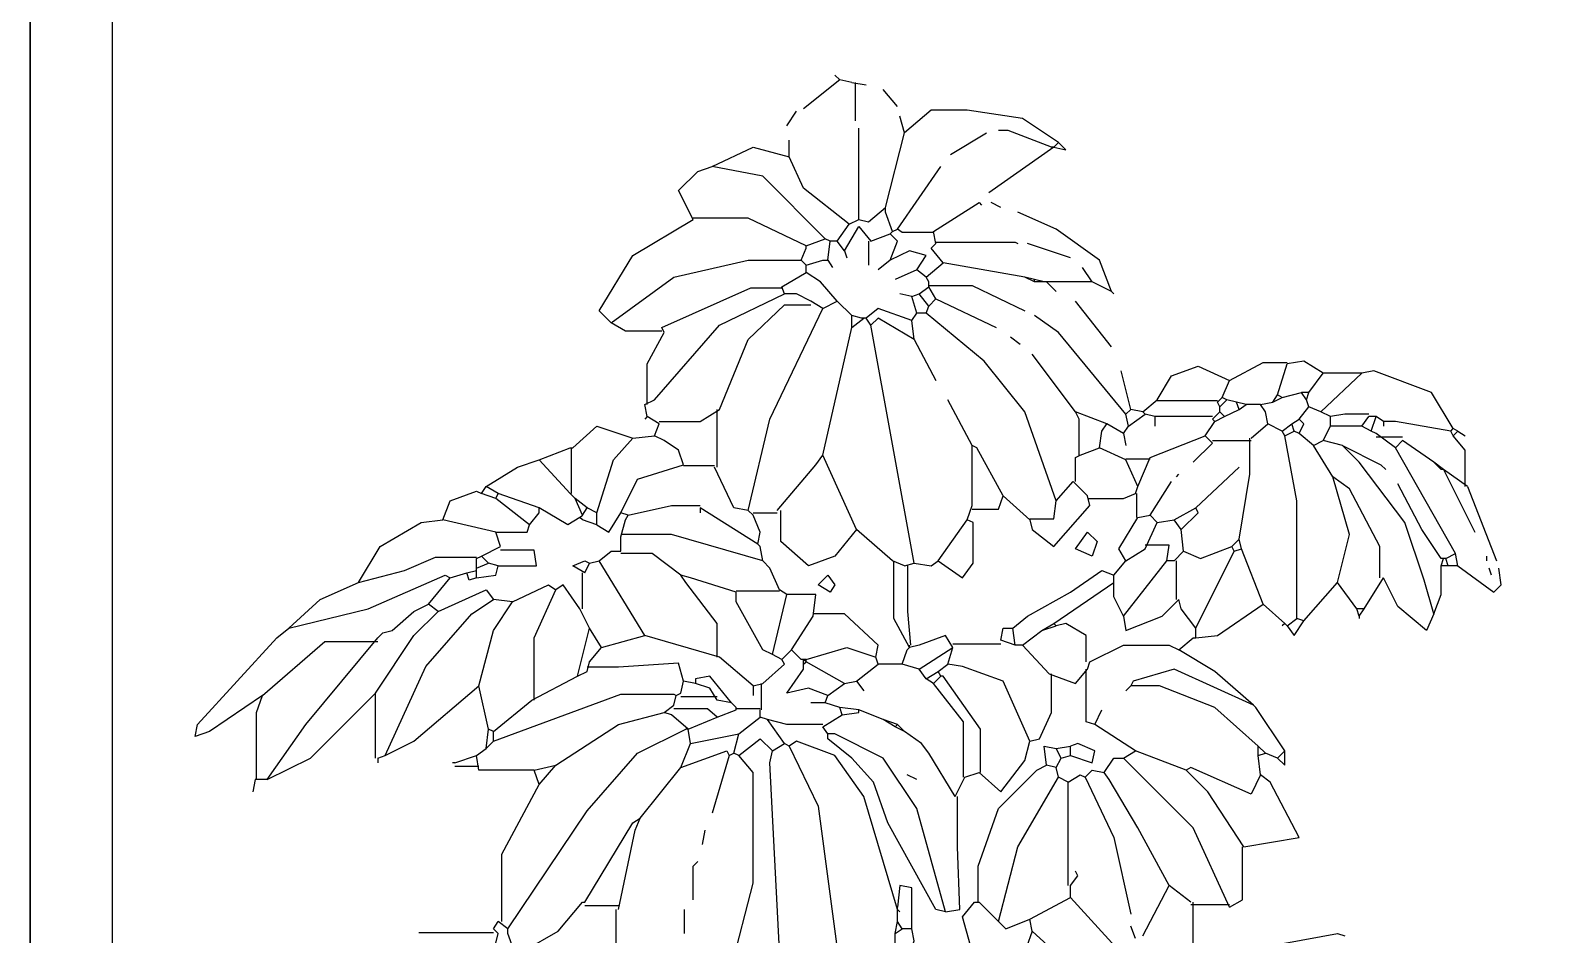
# Model space of a CAD drawing. Header units: millimetres. Extents: x 1217 to 2428, y 234 to 644.
# Drawn here: x 2135.259 to 2136.182, y 377.899 to 378.451 of the extents above; entities that cross this region are included whole.
import ezdxf

# ---------------------------------------------------------------- set-up
doc = ezdxf.new("R2010")
doc.units = ezdxf.units.MM
doc.layers.add('0.1', color=251, linetype='Continuous')

msp = doc.modelspace()

# ---------------------------------------------------------------- linework, layer by layer
at = {"layer": '0.1', "ltscale": 3}
msp.add_line((2135.25915, 382.37099, 0), (2135.25915, 377.47099, 0), dxfattribs=at)
at = {"layer": '0.1', "ltscale": 3, "elevation": 0}
for points in [[(2135.25915, 377.37099), (2135.25915, 384.82099)], [(2135.30915, 379.55099), (2135.30915, 377.42099), (2136.70896, 377.42099), (2136.70896, 379.55099)]]:
    msp.add_lwpolyline(points, dxfattribs=at)
at = {"layer": '0.1', "color": 3, "linetype": 'Continuous', "elevation": 0}
for points in [[(2135.7527, 378.42026), (2135.73071, 378.40266)], [(2135.7527, 378.42026), (2135.74977, 378.42319)], [(2135.76005, 378.41879), (2135.7527, 378.42026)], [(2135.76005, 378.41879), (2135.76884, 378.41733)], [(2135.76223, 378.41879), (2135.76223, 378.39532)], [(2135.7879, 378.40413), (2135.77911, 378.41439)], [(2135.72044, 378.39239), (2135.7263, 378.40119)], [(2135.79231, 378.38799), (2135.78938, 378.39826)], [(2135.88618, 378.38213), (2135.86419, 378.39679), (2135.83044, 378.40193), (2135.80845, 378.40193), (2135.79231, 378.38799)], [(2135.76444, 378.33519), (2135.76444, 378.39093)], [(2135.88177, 378.37919), (2135.85538, 378.38946), (2135.8495, 378.38946)], [(2135.67497, 378.36746), (2135.69991, 378.37919), (2135.72192, 378.37333)], [(2135.72192, 378.37333), (2135.72192, 378.38359)], [(2135.78057, 378.34253), (2135.79231, 378.38799)], [(2135.82016, 378.37479), (2135.84218, 378.38799)], [(2135.88325, 378.37919), (2135.84364, 378.35133)], [(2135.88325, 378.37919), (2135.88177, 378.37919)], [(2135.88325, 378.37919), (2135.89057, 378.37773), (2135.88618, 378.38213)], [(2135.88325, 378.37919), (2135.88618, 378.38213)], [(2135.75856, 378.33226), (2135.73071, 378.35426), (2135.72192, 378.37333)], [(2135.66325, 378.33519), (2135.65444, 378.35279), (2135.66618, 378.36452), (2135.67497, 378.36746)], [(2135.74391, 378.32346), (2135.70579, 378.36159), (2135.67497, 378.36746)], [(2135.7879, 378.32933), (2135.8143, 378.36746)], [(2135.76444, 378.33519), (2135.77032, 378.33373), (2135.78057, 378.34253)], [(2135.78497, 378.32786), (2135.78057, 378.33959), (2135.78057, 378.34253)], [(2135.80991, 378.32786), (2135.83778, 378.34546), (2135.83925, 378.34399)], [(2135.85098, 378.34253), (2135.84511, 378.34546)], [(2135.61337, 378.27213), (2135.60604, 378.27946), (2135.62657, 378.31319), (2135.66325, 378.33519)], [(2135.73218, 378.31906), (2135.69698, 378.33593), (2135.66325, 378.33593)], [(2135.75856, 378.33226), (2135.76444, 378.33519)], [(2135.91845, 378.29119), (2135.9111, 378.31026), (2135.8847, 378.32933), (2135.86124, 378.33959)], [(2135.73218, 378.31906), (2135.74391, 378.32346)], [(2135.74684, 378.32199), (2135.74391, 378.32346)], [(2135.75124, 378.32199), (2135.75856, 378.33226)], [(2135.75563, 378.31613), (2135.76444, 378.33079), (2135.77177, 378.32199)], [(2135.77177, 378.32199), (2135.7835, 378.32639)], [(2135.7835, 378.32639), (2135.78497, 378.32786)], [(2135.7835, 378.31026), (2135.7879, 378.32199), (2135.7835, 378.32639)], [(2135.78497, 378.32786), (2135.7879, 378.32933)], [(2135.80991, 378.32713), (2135.79083, 378.32713), (2135.7879, 378.32933)], [(2135.81137, 378.32053), (2135.80991, 378.32786)], [(2135.72925, 378.31026), (2135.73218, 378.31759), (2135.73218, 378.31906)], [(2135.74538, 378.31026), (2135.74684, 378.32199)], [(2135.75124, 378.32199), (2135.74684, 378.32199)], [(2135.75563, 378.31613), (2135.75124, 378.32199)], [(2135.75563, 378.31613), (2135.75712, 378.31173)], [(2135.77032, 378.32199), (2135.77032, 378.30733)], [(2135.79966, 378.30439), (2135.80552, 378.31319), (2135.79524, 378.31613), (2135.7835, 378.31026)], [(2135.81579, 378.30879), (2135.80845, 378.31759), (2135.81137, 378.32053)], [(2135.81137, 378.32126), (2135.85977, 378.32126), (2135.86124, 378.32053)], [(2135.8935, 378.31173), (2135.86712, 378.32053)], [(2135.61337, 378.27213), (2135.65151, 378.29999), (2135.69698, 378.31026), (2135.72925, 378.31026)], [(2135.73218, 378.30733), (2135.72925, 378.31026)], [(2135.73218, 378.30733), (2135.74243, 378.31026), (2135.74538, 378.31026)], [(2135.73218, 378.30293), (2135.73218, 378.30733)], [(2135.74538, 378.31026), (2135.74831, 378.30586)], [(2135.7835, 378.31026), (2135.77618, 378.30439)], [(2135.80552, 378.29999), (2135.81579, 378.30879)], [(2135.86563, 378.29999), (2135.81579, 378.30879)], [(2135.90671, 378.29706), (2135.90083, 378.30586)], [(2135.71751, 378.29413), (2135.73218, 378.30293)], [(2135.75124, 378.28532), (2135.74098, 378.29706), (2135.73218, 378.30293)], [(2135.79966, 378.30439), (2135.78645, 378.29853)], [(2135.80552, 378.29999), (2135.79966, 378.30439)], [(2135.80698, 378.29706), (2135.80552, 378.29999)], [(2135.80698, 378.29559), (2135.80698, 378.29706)], [(2135.87151, 378.29853), (2135.86563, 378.29999)], [(2135.87151, 378.29706), (2135.86563, 378.29999)], [(2135.87151, 378.29706), (2135.87151, 378.29853)], [(2135.87737, 378.29706), (2135.87151, 378.29853)], [(2135.87737, 378.29706), (2135.87151, 378.29706)], [(2135.87884, 378.29706), (2135.87737, 378.29706)], [(2135.87884, 378.29706), (2135.8847, 378.29119)], [(2135.90671, 378.29706), (2135.87884, 378.29706)], [(2135.91845, 378.29119), (2135.90671, 378.29706)], [(2135.63391, 378.22226), (2135.63977, 378.22519), (2135.67938, 378.27066), (2135.71897, 378.28972)], [(2135.64419, 378.26919), (2135.69845, 378.29339), (2135.71751, 378.29339)], [(2135.71897, 378.28972), (2135.71751, 378.29413)], [(2135.73511, 378.28532), (2135.7263, 378.28972), (2135.71897, 378.28972)], [(2135.79671, 378.28826), (2135.78938, 378.28972)], [(2135.79671, 378.28826), (2135.8011, 378.28972)], [(2135.79966, 378.27799), (2135.79671, 378.28826)], [(2135.8011, 378.28972), (2135.80698, 378.29413)], [(2135.80698, 378.28239), (2135.8011, 378.28972)], [(2135.80698, 378.29413), (2135.80698, 378.29559)], [(2135.80698, 378.29486), (2135.83337, 378.29486), (2135.86563, 378.27946)], [(2135.81137, 378.28679), (2135.80698, 378.29413)], [(2135.80698, 378.28239), (2135.81137, 378.28679)], [(2135.81137, 378.28679), (2135.84805, 378.26919)], [(2135.91845, 378.29119), (2135.91991, 378.28972)], [(2135.67938, 378.21933), (2135.69698, 378.26186), (2135.71897, 378.28313), (2135.73511, 378.28313)], [(2135.69698, 378.15773), (2135.71016, 378.21346), (2135.74243, 378.28093)], [(2135.74243, 378.28093), (2135.73511, 378.28532)], [(2135.74243, 378.28093), (2135.75124, 378.28532)], [(2135.76005, 378.27653), (2135.75124, 378.28532)], [(2135.79671, 378.27359), (2135.77618, 378.28093), (2135.76884, 378.27506)], [(2135.79671, 378.27359), (2135.79966, 378.27799)], [(2135.80552, 378.27799), (2135.79966, 378.27799)], [(2135.80552, 378.27799), (2135.80698, 378.28239)], [(2135.8847, 378.16359), (2135.86563, 378.21786), (2135.84071, 378.24866), (2135.80552, 378.27799)], [(2135.91845, 378.25746), (2135.89645, 378.28532)], [(2135.64419, 378.26699), (2135.62218, 378.26699), (2135.61337, 378.27213)], [(2135.63538, 378.22226), (2135.63538, 378.24719), (2135.64563, 378.26626), (2135.64419, 378.26919)], [(2135.74243, 378.19146), (2135.76005, 378.26919)], [(2135.76591, 378.27506), (2135.76005, 378.27653)], [(2135.76005, 378.26919), (2135.76005, 378.27653)], [(2135.76005, 378.26919), (2135.76737, 378.27506)], [(2135.76737, 378.27506), (2135.76591, 378.27506)], [(2135.76884, 378.27506), (2135.76737, 378.27506)], [(2135.77177, 378.27066), (2135.76884, 378.27506)], [(2135.79817, 378.26186), (2135.77618, 378.27506), (2135.77177, 378.27066)], [(2135.79817, 378.12546), (2135.77177, 378.27066)], [(2135.79817, 378.26186), (2135.79671, 378.27359)], [(2135.92723, 378.21639), (2135.88618, 378.26626), (2135.87151, 378.27653)], [(2135.79817, 378.26186), (2135.81137, 378.23693)], [(2135.8627, 378.25893), (2135.85684, 378.26333)], [(2135.89645, 378.21786), (2135.87005, 378.25306)], [(2135.93016, 378.21933), (2135.9243, 378.24279)], [(2135.9463, 378.22519), (2135.95511, 378.23986), (2135.97124, 378.24573), (2135.99032, 378.23693)], [(2135.99032, 378.23693), (2136.01083, 378.24793), (2136.02552, 378.24793)], [(2136.01966, 378.22813), (2136.02552, 378.24719)], [(2136.04751, 378.24133), (2136.03579, 378.24866), (2136.02552, 378.24719)], [(2136.03872, 378.22959), (2136.04751, 378.24133)], [(2136.04604, 378.21786), (2136.07098, 378.24133)], [(2136.07098, 378.24133), (2136.04751, 378.24133)], [(2136.12671, 378.20759), (2136.1135, 378.22959), (2136.07831, 378.24279), (2136.07098, 378.24133)], [(2135.98591, 378.22666), (2135.99032, 378.23693)], [(2135.63538, 378.21492), (2135.63391, 378.22226)], [(2135.83337, 378.19733), (2135.81872, 378.22519)], [(2135.93751, 378.21786), (2135.9463, 378.22519)], [(2135.98298, 378.22446), (2135.9463, 378.22446)], [(2135.98298, 378.22373), (2135.98591, 378.22666)], [(2135.98444, 378.22079), (2135.98298, 378.22373)], [(2135.98444, 378.22079), (2135.98884, 378.22519)], [(2135.98884, 378.22519), (2135.98591, 378.22666)], [(2135.9947, 378.22373), (2135.98884, 378.22519)], [(2136.00057, 378.22226), (2135.9947, 378.22373)], [(2135.99618, 378.21933), (2135.9947, 378.22373)], [(2135.99618, 378.21933), (2136.00057, 378.22226)], [(2136.00938, 378.22226), (2136.00057, 378.22226)], [(2136.00938, 378.22226), (2136.01671, 378.22373)], [(2136.01378, 378.21053), (2136.01231, 378.21786), (2136.00938, 378.22226)], [(2136.01671, 378.22373), (2136.01966, 378.22813)], [(2136.01671, 378.22373), (2136.02259, 378.22666)], [(2136.02259, 378.22666), (2136.01966, 378.22813)], [(2136.02259, 378.22666), (2136.0343, 378.22959)], [(2136.03872, 378.22959), (2136.0343, 378.22959)], [(2136.03723, 378.22519), (2136.0343, 378.22959)], [(2136.03723, 378.22519), (2136.03872, 378.22959)], [(2136.03872, 378.22079), (2136.03723, 378.22519)], [(2135.63538, 378.21492), (2135.63391, 378.21346)], [(2135.6427, 378.21053), (2135.63538, 378.21492)], [(2135.6427, 378.21199), (2135.66764, 378.21199), (2135.67938, 378.21933)], [(2135.6779, 378.18413), (2135.6779, 378.21933)], [(2135.91552, 378.21053), (2135.89645, 378.21786)], [(2135.89864, 378.19146), (2135.89864, 378.21346), (2135.89645, 378.21786)], [(2135.92723, 378.21639), (2135.93016, 378.21933)], [(2135.92872, 378.20906), (2135.92723, 378.21639)], [(2135.92872, 378.20906), (2135.93897, 378.21639)], [(2135.93751, 378.21786), (2135.93016, 378.21933)], [(2135.93897, 378.21639), (2135.93751, 378.21786)], [(2135.94485, 378.21492), (2135.93897, 378.21639)], [(2135.94485, 378.21492), (2135.94485, 378.20906)], [(2135.98005, 378.21492), (2135.94925, 378.21492), (2135.94485, 378.21492)], [(2135.98005, 378.21346), (2135.98444, 378.21786)], [(2135.98151, 378.21199), (2135.98005, 378.21346)], [(2135.98151, 378.21199), (2135.98737, 378.21492)], [(2135.98444, 378.21786), (2135.98444, 378.22079)], [(2135.98737, 378.21492), (2135.98444, 378.21786)], [(2135.98737, 378.21492), (2135.99618, 378.21933)], [(2136.02845, 378.21053), (2136.03284, 378.21346)], [(2136.03284, 378.21346), (2136.03872, 378.22079)], [(2136.03284, 378.20466), (2136.03579, 378.21053), (2136.03284, 378.21346)], [(2136.04604, 378.21786), (2136.03872, 378.22079)], [(2136.05192, 378.21492), (2136.04604, 378.21786)], [(2136.07538, 378.21639), (2136.06071, 378.21639), (2136.05192, 378.21492)], [(2136.05192, 378.20906), (2136.05192, 378.21492)], [(2136.07098, 378.20906), (2136.07538, 378.21492)], [(2136.07977, 378.21492), (2136.07538, 378.21492)], [(2136.07684, 378.20613), (2136.07977, 378.21492)], [(2136.08419, 378.21199), (2136.07977, 378.21492)], [(2135.58991, 378.19586), (2135.60458, 378.20906), (2135.62657, 378.20173)], [(2135.63977, 378.20319), (2135.6427, 378.21053)], [(2135.9111, 378.19586), (2135.91259, 378.20613), (2135.91552, 378.21053)], [(2135.92579, 378.20466), (2135.91552, 378.21053)], [(2135.92579, 378.20466), (2135.92872, 378.20906)], [(2135.92579, 378.20466), (2135.92723, 378.19733)], [(2135.97563, 378.20319), (2135.98151, 378.21199)], [(2136.0035, 378.20173), (2136.01378, 378.21053)], [(2136.02259, 378.20613), (2136.01378, 378.21053)], [(2136.02259, 378.20613), (2136.02845, 378.21053)], [(2136.02403, 378.20319), (2136.02259, 378.20613)], [(2136.02403, 378.20319), (2136.02991, 378.20613)], [(2136.02991, 378.20613), (2136.02845, 378.21053)], [(2136.03284, 378.20466), (2136.02991, 378.20613)], [(2136.04165, 378.19733), (2136.03284, 378.20466)], [(2136.04751, 378.20026), (2136.05192, 378.20906)], [(2136.07098, 378.20906), (2136.05192, 378.20906)], [(2136.07684, 378.20613), (2136.07098, 378.20906)], [(2136.07977, 378.20466), (2136.07684, 378.20613)], [(2136.09151, 378.19586), (2136.07977, 378.20466)], [(2136.08419, 378.21199), (2136.08419, 378.20906)], [(2136.12524, 378.20613), (2136.09151, 378.21199), (2136.08419, 378.21199)], [(2136.12524, 378.20613), (2136.12671, 378.20759)], [(2136.12671, 378.20319), (2136.12524, 378.20613)], [(2136.12966, 378.20613), (2136.12671, 378.20759)], [(2136.12671, 378.20319), (2136.12966, 378.20613)], [(2136.12966, 378.20613), (2136.13403, 378.20319)], [(2135.56938, 378.18853), (2135.58845, 378.19586), (2135.58991, 378.19586)], [(2135.58919, 378.16799), (2135.58919, 378.19586)], [(2135.60458, 378.15626), (2135.61485, 378.18853), (2135.62657, 378.20173)], [(2135.62657, 378.20173), (2135.63977, 378.20319)], [(2135.65737, 378.18559), (2135.65444, 378.19439), (2135.64563, 378.20026), (2135.63977, 378.20319)], [(2135.85243, 378.16653), (2135.8363, 378.19586), (2135.83337, 378.19733)], [(2135.83337, 378.16066), (2135.83337, 378.19733)], [(2135.89938, 378.19146), (2135.9111, 378.19586)], [(2135.92723, 378.18853), (2135.9111, 378.19586)], [(2135.94192, 378.18999), (2135.97563, 378.20319)], [(2135.98005, 378.19879), (2135.96831, 378.18706)], [(2135.98005, 378.19879), (2135.97563, 378.20319)], [(2135.98005, 378.20026), (2136.0035, 378.20026)], [(2135.99618, 378.14012), (2136.00278, 378.17972), (2136.00278, 378.20173)], [(2136.03137, 378.09173), (2136.03137, 378.16359), (2136.02403, 378.20319)], [(2136.04165, 378.19733), (2136.04751, 378.20026)], [(2136.05337, 378.17826), (2136.04165, 378.19733)], [(2136.05925, 378.19733), (2136.04751, 378.20026)], [(2136.05925, 378.19733), (2136.0827, 378.18559), (2136.08563, 378.18266)], [(2136.11497, 378.09466), (2136.10911, 378.11519), (2136.09737, 378.15039), (2136.0695, 378.18706), (2136.05925, 378.19733)], [(2136.09591, 378.20246), (2136.07977, 378.20246)], [(2136.09151, 378.19586), (2136.09591, 378.20026)], [(2136.12817, 378.13133), (2136.09151, 378.19586)], [(2136.11497, 378.18706), (2136.09591, 378.20026)], [(2136.13403, 378.17239), (2136.13403, 378.19439), (2136.12671, 378.20319)], [(2135.53712, 378.17239), (2135.55618, 378.18413), (2135.56938, 378.18853)], [(2135.58845, 378.16799), (2135.56938, 378.18853)], [(2135.61925, 378.15626), (2135.6295, 378.17679), (2135.65737, 378.18559)], [(2135.71458, 378.15773), (2135.73805, 378.18559), (2135.74243, 378.19146)], [(2135.76298, 378.14599), (2135.74243, 378.19146)], [(2135.89645, 378.17532), (2135.89645, 378.18999), (2135.89938, 378.19146)], [(2135.92723, 378.18926), (2135.94192, 378.18926)], [(2135.93458, 378.17239), (2135.92723, 378.18853)], [(2135.93458, 378.17239), (2135.94192, 378.18999)], [(2136.11938, 378.18266), (2136.11497, 378.18706)], [(2136.12083, 378.18266), (2136.11497, 378.18706)], [(2135.67645, 378.18486), (2135.65737, 378.18486)], [(2135.69698, 378.15773), (2135.68817, 378.15919), (2135.67645, 378.18413)], [(2135.95805, 378.17826), (2135.9595, 378.17972)], [(2135.96977, 378.15919), (2135.99618, 378.18413)], [(2136.08198, 378.11666), (2136.08198, 378.13573), (2136.06364, 378.17093), (2136.05337, 378.17826)], [(2136.0563, 378.11373), (2136.06364, 378.14306), (2136.05337, 378.17826)], [(2136.12083, 378.18266), (2136.11938, 378.18266)], [(2136.12083, 378.18266), (2136.13991, 378.14452)], [(2136.13552, 378.17239), (2136.12083, 378.18266)], [(2135.51071, 378.15186), (2135.51511, 378.16359), (2135.53124, 378.16946), (2135.53419, 378.16799)], [(2135.53419, 378.16799), (2135.53712, 378.17239)], [(2135.54298, 378.16506), (2135.53419, 378.16799)], [(2135.54444, 378.16799), (2135.53712, 378.17239)], [(2135.54298, 378.16506), (2135.54444, 378.16799)], [(2135.56938, 378.15919), (2135.54444, 378.16799)], [(2135.59138, 378.16506), (2135.58845, 378.16799)], [(2135.8847, 378.16359), (2135.89497, 378.17532)], [(2135.90378, 378.16653), (2135.89497, 378.17532)], [(2135.90378, 378.16506), (2135.92579, 378.16506), (2135.93311, 378.16799)], [(2135.93311, 378.16799), (2135.93458, 378.17239)], [(2135.93384, 378.15333), (2135.93384, 378.16799)], [(2135.94192, 378.15479), (2135.95511, 378.17532)], [(2136.11938, 378.12839), (2136.10764, 378.14599), (2136.09298, 378.17386)], [(2136.13552, 378.17239), (2136.15311, 378.12693)], [(2135.5635, 378.14893), (2135.54298, 378.16506)], [(2135.5635, 378.14893), (2135.56938, 378.15626), (2135.56938, 378.15919)], [(2135.59431, 378.15333), (2135.58698, 378.14893), (2135.56938, 378.15919)], [(2135.59872, 378.15919), (2135.59138, 378.16506)], [(2135.59579, 378.15479), (2135.59138, 378.16506)], [(2135.59579, 378.15479), (2135.59872, 378.15919)], [(2135.60458, 378.15626), (2135.59872, 378.15919)], [(2135.62364, 378.15479), (2135.65005, 378.16066), (2135.66764, 378.16066)], [(2135.70284, 378.13719), (2135.66764, 378.15919)], [(2135.66764, 378.15919), (2135.66764, 378.15626)], [(2135.69991, 378.15479), (2135.69698, 378.15773)], [(2135.76298, 378.14599), (2135.74977, 378.12986), (2135.73364, 378.12399), (2135.71677, 378.13866), (2135.71677, 378.15773)], [(2135.83044, 378.15186), (2135.83337, 378.16066)], [(2135.83337, 378.15846), (2135.8495, 378.15846), (2135.85243, 378.16653)], [(2135.86856, 378.15186), (2135.85243, 378.16653)], [(2135.86856, 378.15186), (2135.87005, 378.14599), (2135.88325, 378.13573), (2135.90524, 378.16066), (2135.90378, 378.16653)], [(2135.86856, 378.15259), (2135.88325, 378.15259), (2135.8847, 378.16359)], [(2135.95657, 378.15186), (2135.96977, 378.15919)], [(2135.96098, 378.14599), (2135.97124, 378.15626), (2135.96977, 378.15919)], [(2135.45938, 378.11373), (2135.47259, 378.13573), (2135.49751, 378.15039), (2135.51071, 378.15186)], [(2135.54298, 378.14452), (2135.51071, 378.15186)], [(2135.54298, 378.14452), (2135.56204, 378.14452), (2135.5635, 378.14893)], [(2135.59431, 378.15333), (2135.59579, 378.15479)], [(2135.60458, 378.14893), (2135.59579, 378.15186), (2135.59431, 378.15333)], [(2135.60458, 378.14893), (2135.61192, 378.14452), (2135.61925, 378.15626)], [(2135.60458, 378.14893), (2135.60458, 378.15626)], [(2135.62364, 378.15479), (2135.61925, 378.15626)], [(2135.61925, 378.14159), (2135.62218, 378.15186), (2135.62364, 378.15479)], [(2135.69991, 378.15626), (2135.71458, 378.15626)], [(2135.70284, 378.13719), (2135.7043, 378.14452), (2135.69991, 378.15479)], [(2135.81284, 378.12693), (2135.82751, 378.11666), (2135.83411, 378.12546), (2135.83411, 378.15039), (2135.83044, 378.15186)], [(2135.81284, 378.12693), (2135.83044, 378.15186)], [(2135.92723, 378.12693), (2135.92284, 378.13426), (2135.93458, 378.15333)], [(2135.93458, 378.15333), (2135.94192, 378.15479)], [(2135.93897, 378.13426), (2135.9463, 378.15039)], [(2135.9463, 378.15039), (2135.94192, 378.15479)], [(2135.9463, 378.15039), (2135.95657, 378.15186)], [(2135.96098, 378.14599), (2135.95657, 378.15186)], [(2135.54591, 378.13573), (2135.54298, 378.14452)], [(2135.70579, 378.12693), (2135.65005, 378.14306), (2135.61925, 378.14306)], [(2135.61925, 378.13279), (2135.61925, 378.14159)], [(2135.78497, 378.12693), (2135.76298, 378.14599)], [(2135.90671, 378.12986), (2135.89645, 378.13426), (2135.90378, 378.14452), (2135.90966, 378.13866), (2135.90671, 378.12986)], [(2135.96243, 378.13279), (2135.96098, 378.14599)], [(2135.99177, 378.13573), (2135.99618, 378.14012)], [(2135.99764, 378.13426), (2135.99618, 378.14012)], [(2135.53124, 378.12839), (2135.53419, 378.12986)], [(2135.53419, 378.12986), (2135.54591, 378.13573)], [(2135.53856, 378.12546), (2135.53419, 378.12986)], [(2135.54444, 378.12399), (2135.5679, 378.12399), (2135.56645, 378.13353), (2135.54591, 378.13353)], [(2135.60604, 378.12693), (2135.61337, 378.13279), (2135.61925, 378.13279)], [(2135.65591, 378.11813), (2135.63831, 378.13133), (2135.61925, 378.13133)], [(2135.70579, 378.12693), (2135.7043, 378.13573), (2135.70284, 378.13719)], [(2135.92723, 378.12693), (2135.93897, 378.13426)], [(2135.95218, 378.12693), (2135.95364, 378.13646), (2135.93897, 378.13646)], [(2135.95657, 378.12693), (2135.96243, 378.13279)], [(2135.96243, 378.13279), (2135.9727, 378.12839), (2135.99177, 378.13573)], [(2135.96977, 378.08586), (2135.99325, 378.13279)], [(2135.99325, 378.13279), (2135.99177, 378.13573)], [(2135.99325, 378.13279), (2135.99764, 378.13426)], [(2136.01083, 378.10053), (2135.99764, 378.13426)], [(2136.12231, 378.12839), (2136.12817, 378.13133)], [(2136.12966, 378.12399), (2136.12817, 378.13133)], [(2136.14723, 378.12693), (2136.14723, 378.12986)], [(2135.45938, 378.11373), (2135.48724, 378.12106), (2135.5063, 378.12913), (2135.53124, 378.12913)], [(2135.52538, 378.11959), (2135.53124, 378.12106)], [(2135.53124, 378.12399), (2135.53124, 378.12839)], [(2135.53124, 378.12253), (2135.53856, 378.12546)], [(2135.53124, 378.11666), (2135.54298, 378.11813), (2135.54444, 378.12399)], [(2135.53124, 378.12253), (2135.53124, 378.12399)], [(2135.53124, 378.12106), (2135.53124, 378.12253)], [(2135.53124, 378.11666), (2135.53124, 378.12106)], [(2135.54444, 378.12399), (2135.53856, 378.12546)], [(2135.59724, 378.11959), (2135.58991, 378.12399), (2135.59724, 378.12693), (2135.60017, 378.12546)], [(2135.59724, 378.11959), (2135.60017, 378.12546)], [(2135.60017, 378.12546), (2135.60604, 378.12693)], [(2135.63391, 378.08146), (2135.60604, 378.12693)], [(2135.71604, 378.10933), (2135.71016, 378.12253), (2135.70579, 378.12693)], [(2135.79231, 378.12399), (2135.78497, 378.12693)], [(2135.79524, 378.07413), (2135.78571, 378.09173), (2135.78571, 378.12693)], [(2135.79231, 378.12399), (2135.79817, 378.12546)], [(2135.79598, 378.07559), (2135.79415, 378.09613), (2135.79415, 378.12399)], [(2135.79817, 378.12546), (2135.80845, 378.12399), (2135.81284, 378.12693)], [(2135.85831, 378.08586), (2135.86712, 378.09319), (2135.8935, 378.10786), (2135.91259, 378.12106), (2135.91991, 378.11813)], [(2135.91991, 378.11813), (2135.92723, 378.12693)], [(2135.92579, 378.09319), (2135.95218, 378.12693)], [(2135.95657, 378.12693), (2135.95218, 378.12693)], [(2135.95805, 378.10346), (2135.95805, 378.12693)], [(2136.11497, 378.09466), (2136.11938, 378.10639), (2136.11938, 378.12399)], [(2136.12083, 378.12839), (2136.11938, 378.12839)], [(2136.11938, 378.12399), (2136.12083, 378.12839)], [(2136.12378, 378.12399), (2136.11938, 378.12399)], [(2136.12231, 378.12839), (2136.12083, 378.12839)], [(2136.12378, 378.12399), (2136.12231, 378.12839)], [(2136.12966, 378.12399), (2136.12378, 378.12399)], [(2136.12966, 378.12399), (2136.15165, 378.10786), (2136.15604, 378.11226), (2136.15458, 378.12253)], [(2136.15016, 378.11813), (2136.14872, 378.12253)], [(2135.41684, 378.08586), (2135.46524, 378.09759), (2135.51218, 378.11813), (2135.51511, 378.11666)], [(2135.41684, 378.08586), (2135.43591, 378.10346), (2135.45938, 378.11373)], [(2135.50192, 378.10053), (2135.51511, 378.11666)], [(2135.51511, 378.11666), (2135.52538, 378.11959)], [(2135.53124, 378.11666), (2135.52684, 378.11519), (2135.52538, 378.11959)], [(2135.55325, 378.10199), (2135.57524, 378.11226), (2135.57966, 378.10933)], [(2135.59431, 378.09759), (2135.58403, 378.11226), (2135.57966, 378.10933)], [(2135.59579, 378.09759), (2135.59579, 378.11959)], [(2135.6779, 378.06826), (2135.6779, 378.08879), (2135.65884, 378.11373), (2135.65591, 378.11813)], [(2135.68966, 378.10786), (2135.66176, 378.11666), (2135.65591, 378.11813)], [(2135.74684, 378.10786), (2135.7395, 378.11226), (2135.74538, 378.11813), (2135.74977, 378.11226), (2135.74684, 378.10786)], [(2135.88325, 378.08879), (2135.91991, 378.11373)], [(2135.91991, 378.11373), (2135.91991, 378.11813)], [(2135.92579, 378.09319), (2135.91991, 378.10492), (2135.91991, 378.11373)], [(2136.03579, 378.09026), (2136.0563, 378.11373)], [(2136.06805, 378.09759), (2136.0563, 378.11373)], [(2136.07243, 378.09759), (2136.08419, 378.11666)], [(2136.11497, 378.09466), (2136.11057, 378.08439), (2136.09298, 378.09906), (2136.08419, 378.11666)], [(2135.47552, 378.00813), (2135.50044, 378.06239), (2135.52831, 378.09466), (2135.54151, 378.10346)], [(2135.50778, 378.09613), (2135.53712, 378.10933), (2135.54151, 378.10346)], [(2135.5327, 378.05066), (2135.54151, 378.08439), (2135.55325, 378.10199)], [(2135.55325, 378.10199), (2135.54151, 378.10346)], [(2135.56645, 378.04186), (2135.56645, 378.07999), (2135.57966, 378.10933)], [(2135.68966, 378.10859), (2135.71604, 378.10859)], [(2135.71165, 378.06972), (2135.70579, 378.07266), (2135.68966, 378.10199), (2135.68966, 378.10786)], [(2135.71165, 378.06972), (2135.72044, 378.10639)], [(2135.72044, 378.10639), (2135.71604, 378.10933)], [(2135.73657, 378.09319), (2135.73805, 378.10639), (2135.72192, 378.10639), (2135.72044, 378.10639)], [(2135.92579, 378.09319), (2135.92723, 378.08439), (2135.94925, 378.09319), (2135.9595, 378.10346)], [(2135.96977, 378.08586), (2135.96098, 378.09759), (2135.9595, 378.10346)], [(2135.46966, 378.04626), (2135.49311, 378.08146), (2135.50778, 378.09613)], [(2135.47991, 378.08439), (2135.49311, 378.09613), (2135.50192, 378.10053)], [(2135.50778, 378.09613), (2135.50192, 378.10053)], [(2135.60017, 378.08586), (2135.59431, 378.09759)], [(2135.72337, 378.07266), (2135.73657, 378.09319)], [(2135.7747, 378.06826), (2135.77618, 378.07559), (2135.75563, 378.09466), (2135.73657, 378.09466)], [(2135.96977, 378.07999), (2135.98298, 378.08146), (2136.01083, 378.10053)], [(2136.02403, 378.08879), (2136.01083, 378.10053)], [(2136.07243, 378.09759), (2136.06805, 378.09759)], [(2136.0695, 378.09319), (2136.06805, 378.09759)], [(2136.0695, 378.09319), (2136.07243, 378.09759)], [(2136.0695, 378.09319), (2136.0695, 378.09173)], [(2135.40071, 378.04479), (2135.36845, 378.02279), (2135.35966, 378.01986), (2135.3611, 378.02719), (2135.4095, 378.07999), (2135.41684, 378.08586)], [(2135.47403, 378.08293), (2135.47991, 378.08439)], [(2135.47403, 378.08293), (2135.47991, 378.08439)], [(2135.59284, 378.05653), (2135.60017, 378.08586)], [(2135.60751, 378.07413), (2135.60017, 378.08586)], [(2135.85098, 378.07853), (2135.85243, 378.08586), (2135.85831, 378.08586)], [(2135.85977, 378.07559), (2135.85831, 378.08586)], [(2135.86419, 378.07559), (2135.87591, 378.08439)], [(2135.87591, 378.08439), (2135.88325, 378.08879)], [(2135.87591, 378.08439), (2135.8847, 378.08733)], [(2135.8847, 378.08733), (2135.88325, 378.08879)], [(2135.90305, 378.06532), (2135.90305, 378.08146), (2135.89057, 378.08879), (2135.8847, 378.08733)], [(2135.96977, 378.07999), (2135.96977, 378.08586)], [(2136.02403, 378.08879), (2136.02259, 378.08733)], [(2136.02552, 378.08733), (2136.02403, 378.08879)], [(2136.02552, 378.08733), (2136.03137, 378.09173)], [(2136.02552, 378.08733), (2136.02991, 378.08146), (2136.03579, 378.09026)], [(2136.03579, 378.09026), (2136.03137, 378.09173)], [(2135.40071, 378.04479), (2135.43884, 378.07779), (2135.4711, 378.07779)], [(2135.40364, 377.99346), (2135.42712, 378.02719), (2135.4711, 378.07999)], [(2135.4711, 378.07999), (2135.47403, 378.08293)], [(2135.60751, 378.07413), (2135.63391, 378.08146)], [(2135.67938, 378.06826), (2135.63391, 378.08146)], [(2135.82165, 378.07413), (2135.81723, 378.08146), (2135.8011, 378.07559), (2135.79524, 378.07413)], [(2135.79524, 378.07413), (2135.79524, 378.07559)], [(2135.82165, 378.07633), (2135.85098, 378.07633)], [(2135.85977, 378.07559), (2135.85098, 378.07853)], [(2135.86419, 378.07559), (2135.85977, 378.07559)], [(2135.88032, 378.05799), (2135.86419, 378.07559)], [(2135.90524, 378.06532), (2135.92579, 378.07559), (2135.95364, 378.07559), (2135.9595, 378.07266)], [(2135.9595, 378.07266), (2135.96831, 378.07999), (2135.96977, 378.07999)], [(2135.59872, 378.05946), (2135.60017, 378.06532), (2135.60751, 378.07413)], [(2135.69991, 378.05066), (2135.67938, 378.06826)], [(2135.70579, 378.05213), (2135.71897, 378.06386), (2135.71751, 378.06679)], [(2135.71751, 378.06679), (2135.71165, 378.06972)], [(2135.71751, 378.06679), (2135.72337, 378.07266)], [(2135.72925, 378.06679), (2135.72337, 378.07266)], [(2135.73071, 378.06679), (2135.72925, 378.06679)], [(2135.73218, 378.06679), (2135.73071, 378.06679)], [(2135.73218, 378.06532), (2135.73071, 378.06679)], [(2135.73071, 378.06386), (2135.73071, 378.06679)], [(2135.73071, 378.06386), (2135.73218, 378.06532)], [(2135.73218, 378.06679), (2135.75712, 378.07413), (2135.7747, 378.06826)], [(2135.73218, 378.06532), (2135.73218, 378.06679)], [(2135.75563, 378.05213), (2135.73218, 378.06532)], [(2135.77618, 378.06386), (2135.7747, 378.06826)], [(2135.79083, 378.06386), (2135.79378, 378.07266), (2135.79524, 378.07413)], [(2135.8011, 378.06093), (2135.82165, 378.07413)], [(2135.81872, 378.06386), (2135.82165, 378.07413)], [(2135.90378, 378.06093), (2135.90524, 378.06532)], [(2136.00497, 378.03893), (2135.98151, 378.05946), (2135.9595, 378.07266)], [(2135.56497, 378.04186), (2135.59284, 378.05653)], [(2135.59284, 378.05653), (2135.59872, 378.05946)], [(2135.65737, 378.05359), (2135.65444, 378.06459), (2135.61778, 378.06202), (2135.59872, 378.06202)], [(2135.68671, 378.04039), (2135.6735, 378.05653), (2135.66469, 378.05506), (2135.66469, 378.05213)], [(2135.74538, 378.04479), (2135.73364, 378.04919), (2135.72044, 378.04626), (2135.73071, 378.06093), (2135.73071, 378.06386)], [(2135.76298, 378.05359), (2135.77618, 378.06386)], [(2135.79083, 378.06386), (2135.77618, 378.06386)], [(2135.8011, 378.06093), (2135.79083, 378.06386)], [(2135.80552, 378.05506), (2135.8011, 378.06093)], [(2135.80552, 378.05506), (2135.81284, 378.05946)], [(2135.80991, 378.05213), (2135.8143, 378.05653)], [(2135.81284, 378.05946), (2135.81872, 378.06386)], [(2135.8143, 378.05653), (2135.81284, 378.05946)], [(2135.8385, 377.99786), (2135.8385, 378.02426), (2135.81579, 378.05653), (2135.8143, 378.05653)], [(2135.86856, 378.01693), (2135.85243, 378.05359), (2135.82751, 378.06239), (2135.81872, 378.06386)], [(2135.86856, 378.01693), (2135.87444, 378.01839), (2135.88177, 378.03452), (2135.88177, 378.05799)], [(2135.88032, 378.05799), (2135.89645, 378.05213), (2135.90378, 378.06093)], [(2135.90817, 378.02719), (2135.90305, 378.02866), (2135.90305, 378.06093)], [(2136.00497, 378.03893), (2135.95657, 378.06093), (2135.93165, 378.05359), (2135.93016, 378.05066)], [(2135.47552, 378.00813), (2135.49311, 378.01693), (2135.5327, 378.05066)], [(2135.53856, 378.02426), (2135.5327, 378.05066)], [(2135.65591, 378.04626), (2135.65737, 378.05359)], [(2135.66469, 378.05213), (2135.65737, 378.05359)], [(2135.6779, 378.04186), (2135.6735, 378.04919), (2135.66469, 378.05213)], [(2135.69991, 378.05066), (2135.70579, 378.05213)], [(2135.69991, 378.05066), (2135.69991, 378.04479)], [(2135.70505, 378.03599), (2135.70505, 378.05213)], [(2135.74538, 378.04479), (2135.75563, 378.05213)], [(2135.75563, 378.05213), (2135.76298, 378.05359)], [(2135.76298, 378.05359), (2135.76737, 378.04773)], [(2135.80991, 378.05213), (2135.80552, 378.05506)], [(2135.82825, 377.99492), (2135.82825, 378.02866), (2135.80991, 378.05213)], [(2135.93016, 378.05066), (2135.92723, 378.04773)], [(2136.0079, 378.01399), (2135.98151, 378.03746), (2135.94778, 378.05066), (2135.93165, 378.05066), (2135.93016, 378.05066)], [(2135.39704, 377.99346), (2135.39704, 378.03452), (2135.40071, 378.04479)], [(2135.40364, 377.99346), (2135.43005, 378.00666), (2135.46966, 378.04626)], [(2135.46966, 378.00666), (2135.46966, 378.02426), (2135.46966, 378.04626)], [(2135.54151, 378.01693), (2135.61925, 378.04553), (2135.65151, 378.04553), (2135.65298, 378.04479)], [(2135.54151, 378.02279), (2135.56497, 378.04186)], [(2135.64563, 378.03452), (2135.65151, 378.03893)], [(2135.65151, 378.03893), (2135.65298, 378.04479)], [(2135.65298, 378.04479), (2135.65591, 378.04626)], [(2135.6779, 378.04406), (2135.65591, 378.04406)], [(2135.68671, 378.04039), (2135.6779, 378.04186)], [(2135.6779, 378.03159), (2135.68966, 378.03599), (2135.68966, 378.03746)], [(2135.68966, 378.03746), (2135.68671, 378.04039)], [(2135.74391, 378.04039), (2135.73511, 378.04039)], [(2135.74391, 378.04039), (2135.74538, 378.04479)], [(2135.7527, 378.03746), (2135.74391, 378.04039)], [(2135.76444, 378.03599), (2135.7527, 378.03746)], [(2135.75419, 378.03306), (2135.7527, 378.03746)], [(2136.02403, 378.01106), (2136.00645, 378.03746), (2136.00497, 378.03893)], [(2135.57966, 378.00226), (2135.61778, 378.02719), (2135.64563, 378.03452)], [(2135.66032, 378.02426), (2135.65005, 378.03306), (2135.64563, 378.03452)], [(2135.6779, 378.03159), (2135.67204, 378.03673), (2135.65151, 378.03673)], [(2135.66032, 378.02426), (2135.6779, 378.03159)], [(2135.7043, 378.03673), (2135.68966, 378.03673)], [(2135.6911, 378.02133), (2135.7043, 378.03159)], [(2135.7043, 378.03159), (2135.7043, 378.03599)], [(2135.70872, 378.03012), (2135.7043, 378.03159)], [(2135.74243, 378.02719), (2135.72044, 378.02719), (2135.70872, 378.03012)], [(2135.71897, 378.01546), (2135.70872, 378.03012)], [(2135.74243, 378.02573), (2135.75419, 378.03306)], [(2135.75419, 378.03306), (2135.76444, 378.03452), (2135.76444, 378.03599)], [(2135.77911, 378.03012), (2135.76444, 378.03599)], [(2135.7879, 378.02719), (2135.77911, 378.03012)], [(2135.78645, 378.02573), (2135.77911, 378.03012)], [(2135.90817, 378.02719), (2135.91259, 378.03599)], [(2135.53712, 378.01253), (2135.53856, 378.02426)], [(2135.54151, 378.02279), (2135.53856, 378.02426)], [(2135.54151, 378.01693), (2135.54151, 378.02279)], [(2135.55032, 377.90253), (2135.59872, 377.97439), (2135.6295, 378.00959), (2135.65884, 378.02426)], [(2135.66032, 378.02426), (2135.65884, 378.02426)], [(2135.66176, 378.01546), (2135.66032, 378.02426)], [(2135.66176, 378.01546), (2135.6911, 378.02133)], [(2135.68817, 378.00959), (2135.6911, 378.02133)], [(2135.74538, 378.02133), (2135.74243, 378.02573)], [(2135.81723, 377.91279), (2135.81137, 377.91426), (2135.78204, 377.96706), (2135.77325, 377.99199), (2135.76005, 378.00666), (2135.74538, 378.01839), (2135.74538, 378.02133)], [(2135.81723, 377.91279), (2135.79966, 377.97586), (2135.77911, 378.00666), (2135.74977, 378.02133), (2135.74538, 378.02133)], [(2135.78645, 378.02573), (2135.7879, 378.02719)], [(2135.79231, 378.02279), (2135.78645, 378.02573)], [(2135.79231, 378.02279), (2135.7879, 378.02719)], [(2135.80259, 378.01546), (2135.79231, 378.02279)], [(2135.80259, 378.01546), (2135.79231, 378.02279)], [(2135.93311, 378.01106), (2135.90817, 378.02719)], [(2135.53124, 378.00813), (2135.53712, 378.01253)], [(2135.53712, 378.01253), (2135.54151, 378.01693)], [(2135.65591, 378.00079), (2135.66176, 378.01546)], [(2135.65591, 378.00079), (2135.68378, 378.01106), (2135.68524, 378.00813)], [(2135.6911, 378.00813), (2135.7043, 378.01839), (2135.71165, 378.01106)], [(2135.71604, 377.88933), (2135.71016, 378.00373), (2135.71165, 378.01106)], [(2135.71165, 378.01106), (2135.71897, 378.01546)], [(2135.72192, 378.01399), (2135.71897, 378.01546)], [(2135.7879, 377.91426), (2135.76737, 377.98319), (2135.74977, 378.00813), (2135.7263, 378.01693), (2135.72192, 378.01399)], [(2135.72192, 378.01399), (2135.7395, 377.97733), (2135.75419, 377.86733), (2135.75563, 377.85413)], [(2135.80698, 378.00959), (2135.80259, 378.01546)], [(2135.80698, 378.00959), (2135.80259, 378.01546)], [(2135.83778, 377.99786), (2135.85098, 377.98613), (2135.86563, 378.00519), (2135.86856, 378.01693)], [(2135.87884, 378.00226), (2135.87737, 378.01399), (2135.8847, 378.01253)], [(2135.8847, 378.01253), (2135.8935, 378.01399)], [(2135.88764, 378.00666), (2135.8847, 378.01253)], [(2135.8935, 378.00813), (2135.90671, 378.00373), (2135.90817, 378.01106), (2135.8979, 378.01546), (2135.8935, 378.01399)], [(2135.8935, 378.00813), (2135.8935, 378.01399)], [(2135.92579, 378.00666), (2135.93311, 378.01106)], [(2135.96391, 377.99933), (2135.93311, 378.01106)], [(2136.01231, 378.00959), (2136.0079, 378.01399)], [(2136.0079, 378.00813), (2136.0079, 378.01399)], [(2136.01966, 378.00666), (2136.02403, 378.00226), (2136.02403, 378.01106)], [(2136.01966, 378.00666), (2136.02403, 378.01106)], [(2135.4711, 378.00666), (2135.47552, 378.00813)], [(2135.4711, 378.00666), (2135.4711, 378.00373)], [(2135.51806, 378.00373), (2135.51657, 378.00373)], [(2135.51806, 378.00373), (2135.53124, 378.00813)], [(2135.5327, 378.00153), (2135.51806, 378.00153)], [(2135.5327, 377.99933), (2135.53124, 378.00813)], [(2135.56645, 377.99933), (2135.57966, 378.00226)], [(2135.56938, 377.99053), (2135.57966, 378.00226)], [(2135.63098, 377.96999), (2135.65591, 378.00079)], [(2135.68524, 378.00813), (2135.67497, 377.97293)], [(2135.68524, 378.00813), (2135.68817, 378.00959)], [(2135.68671, 377.87906), (2135.69991, 377.93039), (2135.69991, 377.99786), (2135.6911, 378.00813)], [(2135.6911, 378.00813), (2135.68817, 378.00959)], [(2135.82311, 377.98319), (2135.80698, 378.00959)], [(2135.83704, 377.91866), (2135.83704, 377.94066), (2135.8495, 377.97586), (2135.87298, 377.99933), (2135.87884, 378.00226)], [(2135.8847, 378.00079), (2135.87884, 378.00226)], [(2135.8847, 378.00079), (2135.88764, 378.00666)], [(2135.88618, 377.99492), (2135.8847, 378.00079)], [(2135.88764, 378.00666), (2135.8935, 378.00813)], [(2135.91403, 377.99786), (2135.91991, 378.00666), (2135.92579, 378.00666)], [(2135.99032, 377.91573), (2135.96831, 377.96413), (2135.93311, 377.99933), (2135.92579, 378.00666)], [(2136.00938, 377.99639), (2136.0035, 377.98466), (2135.96684, 378.00079), (2135.96391, 377.99933)], [(2136.0079, 378.00813), (2136.01231, 378.00959)], [(2136.00938, 377.99639), (2136.0079, 378.00813)], [(2136.01966, 378.00666), (2136.01231, 378.00959)], [(2135.3963, 377.99346), (2135.39485, 377.98613)], [(2135.40364, 377.99346), (2135.3963, 377.99346)], [(2135.56645, 377.99933), (2135.5327, 377.99933)], [(2135.56938, 377.99053), (2135.56645, 377.99933)], [(2135.79966, 377.99346), (2135.79378, 377.99639)], [(2135.82311, 377.98319), (2135.82897, 377.99492)], [(2135.82897, 377.99492), (2135.83778, 377.99786)], [(2135.8495, 377.90693), (2135.86124, 377.95239), (2135.88618, 377.99492)], [(2135.89204, 377.99199), (2135.88618, 377.99492)], [(2135.89204, 377.99199), (2135.89938, 377.99639), (2135.90231, 377.99492)], [(2135.89204, 377.92893), (2135.89204, 377.97293), (2135.89204, 377.99199)], [(2135.90231, 377.99492), (2135.90671, 377.99933), (2135.91403, 377.99786)], [(2135.90231, 377.99492), (2135.91991, 377.95826), (2135.93016, 377.91133)], [(2135.95364, 377.92893), (2135.93458, 377.96413), (2135.91698, 377.99346), (2135.91403, 377.99786)], [(2135.99911, 377.95239), (2135.97712, 377.98613), (2135.96391, 377.99933)], [(2135.99911, 377.95239), (2136.03284, 377.95826), (2136.01524, 377.99199), (2136.00938, 377.99639)], [(2135.54665, 377.90693), (2135.54665, 377.94799), (2135.56938, 377.99053)], [(2135.81723, 377.91279), (2135.82604, 377.91426), (2135.82458, 377.95239), (2135.82458, 377.98319)], [(2135.59724, 377.91866), (2135.62657, 377.96706), (2135.63098, 377.96999)], [(2135.61778, 377.91426), (2135.62805, 377.96266), (2135.63098, 377.96999)], [(2135.66911, 377.95386), (2135.67057, 377.96266)], [(2135.99032, 377.91573), (2135.99837, 377.92012), (2135.99837, 377.95239)], [(2135.66325, 377.92012), (2135.66325, 377.94066), (2135.66618, 377.94359)], [(2135.8935, 377.92893), (2135.8979, 377.93479), (2135.89645, 377.93773)], [(2135.79671, 377.90253), (2135.79671, 377.92746), (2135.78938, 377.92893), (2135.7879, 377.91573)], [(2135.8935, 377.92159), (2135.8935, 377.92893)], [(2135.93751, 377.89813), (2135.95364, 377.92893)], [(2135.96684, 377.91866), (2135.95364, 377.92893)], [(2135.56058, 377.88933), (2135.5811, 377.90106), (2135.59579, 377.91866), (2135.59724, 377.91866)], [(2135.87005, 377.90106), (2135.85977, 377.87173), (2135.8495, 377.86293), (2135.83485, 377.88346), (2135.82751, 377.90986), (2135.83485, 377.91866), (2135.83778, 377.91866)], [(2135.8495, 377.90693), (2135.83778, 377.91866)], [(2135.86856, 377.90839), (2135.8935, 377.92159)], [(2135.92284, 377.88933), (2135.8935, 377.92159)], [(2135.96831, 377.89373), (2135.96831, 377.91866)], [(2135.61778, 377.91646), (2135.59724, 377.91646)], [(2135.6163, 377.87759), (2135.6163, 377.91426)], [(2135.65811, 377.89959), (2135.65811, 377.91426)], [(2135.7879, 377.91426), (2135.7879, 377.91573)], [(2135.7879, 377.91426), (2135.78938, 377.91279)], [(2135.7879, 377.90693), (2135.7879, 377.91426)], [(2135.8495, 377.90693), (2135.85391, 377.90253), (2135.86856, 377.90839)], [(2135.87005, 377.90106), (2135.86856, 377.90839)], [(2135.99032, 377.91719), (2135.96684, 377.91719)], [(2135.49604, 377.90032), (2135.54151, 377.90032)], [(2135.54151, 377.90253), (2135.54444, 377.90693)], [(2135.54298, 377.89373), (2135.54444, 377.89959), (2135.54151, 377.90253)], [(2135.55032, 377.90253), (2135.54444, 377.90693)], [(2135.5547, 377.88786), (2135.55032, 377.89959), (2135.55032, 377.90253)], [(2135.78645, 377.89959), (2135.7879, 377.90693)], [(2135.78645, 377.89079), (2135.79378, 377.88346), (2135.79817, 377.89519), (2135.79671, 377.90253)], [(2135.78645, 377.89959), (2135.79083, 377.90253)], [(2135.78645, 377.89079), (2135.78645, 377.89959)], [(2135.79083, 377.90253), (2135.7879, 377.90693)], [(2135.79671, 377.90253), (2135.79083, 377.90253)], [(2135.92284, 377.88933), (2135.91403, 377.86879), (2135.88911, 377.88346), (2135.87005, 377.90106)], [(2135.93311, 377.89666), (2135.93016, 377.90399)], [(2136.0079, 377.87173), (2136.02403, 377.89373), (2136.0563, 377.89959), (2136.06071, 377.89813)]]:
    msp.add_lwpolyline(points, dxfattribs=at)

doc.saveas('drawing.dxf')
